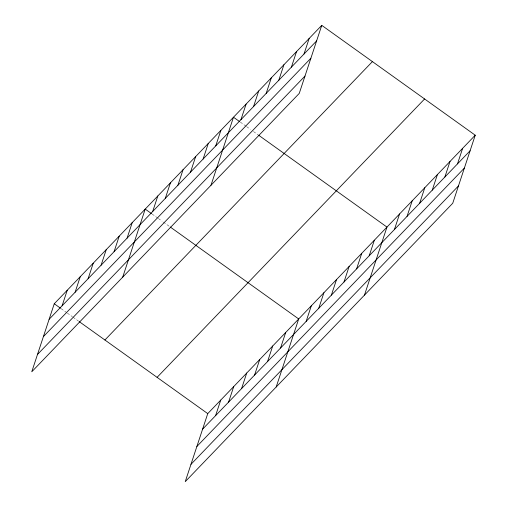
<?xml version="1.0" encoding="UTF-8"?>
<svg xmlns="http://www.w3.org/2000/svg" width="507" height="507" viewBox="0 0 507 507"><rect width="100%" height="100%" fill="white"/><g stroke="black" fill="none" stroke-linecap="round" stroke-linejoin="round"><path stroke-width="0.38" stroke-dasharray="2.54 1.9" d="M240.362 122.143L245.99 126.173M246.617 126.623L250.369 129.304M253.494 131.541L257.873 134.678M152.087 214.017L157.715 218.042M158.342 218.492L162.094 221.179M163.343 222.072L169.598 226.547M61.144 308.674L66.772 312.699M67.393 313.149L72.4 316.729M73.021 317.173L78.648 321.204"/><path stroke-width="0.76" d="M321.761 25.35L54.262 303.75L31.764 371.789L299.257 93.389L321.761 25.35L475.236 135.211L452.738 203.25L185.239 481.65L207.743 413.611L475.236 135.211M62.114 305.778L67.254 290.226M75.106 292.254L80.252 276.702M88.098 278.73L93.244 263.184M101.089 265.212L106.236 249.659M114.081 251.687L119.227 236.135M127.08 238.163L132.219 222.617M122.713 277.133L145.211 209.093L151.466 213.567M152.683 211.52L157.823 195.968M165.288 198.395L170.434 182.843M177.9 185.27L183.046 169.718M190.512 172.146L195.658 156.593M203.123 159.021L208.263 143.468M215.735 145.896L220.875 130.343M210.982 185.264L233.486 117.218L239.741 121.699M240.952 119.646L246.098 104.1M253.563 106.521L258.709 90.975M266.175 93.396L271.315 77.85M278.787 80.271L283.926 64.725M291.398 67.146L296.538 51.6M304.01 54.027L309.15 38.475M215.589 415.639L220.735 400.086M228.587 402.114L233.727 386.568M241.579 388.59L246.719 373.044M254.571 375.072L259.711 359.52M267.563 361.548L272.703 346.002M280.555 348.024L285.701 332.478M276.188 386.993L298.693 318.954L170.225 226.997M306.158 321.381L311.304 305.829M318.77 308.256L323.91 292.704M331.382 295.131L336.521 279.579M343.993 282.006L349.133 266.454M356.598 268.881L361.745 253.335M369.21 255.756L374.356 240.21M364.463 295.125L386.968 227.085L258.5 135.122M394.433 229.506L399.573 213.96M407.045 216.381L412.185 200.835M419.657 203.256L424.796 187.71M432.262 190.138L437.408 174.585M444.873 177.013L450.02 161.46M457.485 163.888L462.631 148.336M49.122 319.296L316.615 40.902M43.393 336.623L310.886 58.223M37.493 354.469L304.986 76.069M104.911 340.001L372.411 61.607M157.094 377.354L424.593 98.96M202.597 429.163L470.097 150.763M196.868 446.483L464.368 168.083M190.968 464.33L458.467 185.93M54.262 303.75L60.517 308.224M79.276 321.653L207.743 413.611"/></g></svg>
